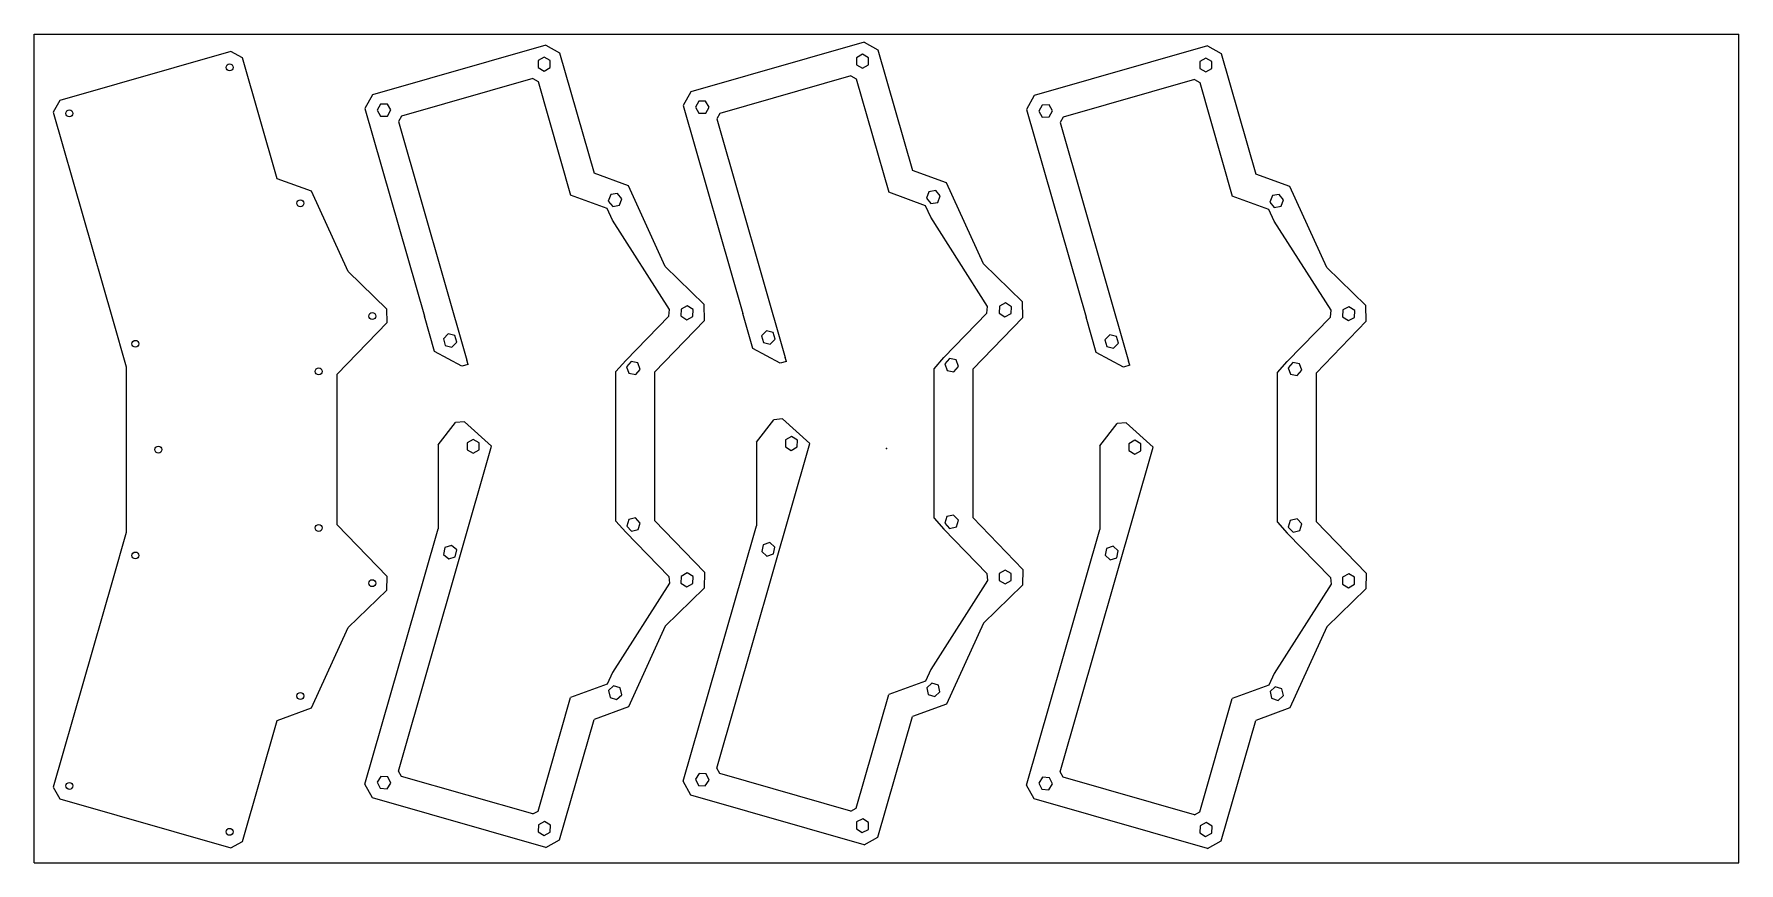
# Model space of a CAD drawing. Header units: millimetres. Extents: x -395 to 395, y -192 to 192.
import ezdxf

# ---------------------------------------------------------------- set-up
doc = ezdxf.new("R2010")
doc.units = ezdxf.units.MM
doc.header["$PDSIZE"] = -1

msp = doc.modelspace()

# ---------------------------------------------------------------- linework, layer by layer
at = {"color": 7, "linetype": 'Continuous'}
for p, q in [((-395, -192), (-395, 192)), ((-395, 192), (395, 192)), ((395, -192), (395, 192)), ((-303.85, 184), (-383.08, 161.28)), ((-298.39, 180.98), (-303.85, 184)), ((-157.86, 186.94), (-238.13, 163.92)), ((-157.86, 186.94), (-151.46, 183.39)), ((-151.46, 183.39), (-135.45, 127.54)), ((-10.4, 188.27), (-90.66, 165.25)), ((-11.12, 182.64), (-13.9, 181.03)), ((-8.34, 181.03), (-11.12, 182.64)), ((-10.4, 188.27), (-4, 184.72)), ((-4, 184.72), (12.01, 128.87)), ((148.73, 186.51), (68.47, 163.5)), ((148.73, 186.51), (155.13, 182.96)), ((155.13, 182.96), (171.15, 127.12)), ((-282.34, 125.01), (-298.39, 180.98)), ((-158.58, 181.31), (-161.36, 179.7)), ((-161.36, 179.7), (-161.36, 176.49)), ((-161.36, 176.49), (-158.58, 174.89)), ((-155.8, 179.7), (-158.58, 181.31)), ((-158.58, 174.89), (-155.8, 176.49)), ((-155.8, 176.49), (-155.8, 179.7)), ((-13.9, 181.03), (-13.9, 177.82)), ((-13.9, 177.82), (-11.12, 176.22)), ((-11.12, 176.22), (-8.34, 177.82)), ((-8.34, 177.82), (-8.34, 181.03)), ((148.02, 180.88), (145.24, 179.28)), ((145.24, 179.28), (145.24, 176.07)), ((145.24, 176.07), (148.02, 174.46)), ((150.8, 179.28), (148.02, 180.88)), ((148.02, 174.46), (150.8, 176.07)), ((150.8, 176.07), (150.8, 179.28)), ((-163.93, 171.36), (-224.73, 153.93)), ((-163.93, 171.36), (-161.46, 169.99)), ((-161.46, 169.99), (-146.37, 117.38)), ((-16.47, 172.69), (-77.27, 155.26)), ((-16.47, 172.69), (-13.99, 171.32)), ((-13.99, 171.32), (1.09, 118.71)), ((142.67, 170.94), (81.87, 153.5)), ((142.67, 170.94), (145.14, 169.57)), ((145.14, 169.57), (160.22, 116.96)), ((-383.08, 161.28), (-386.1, 155.82)), ((-238.13, 163.92), (-241.68, 157.52)), ((-234.47, 159.56), (-236.05, 156.76)), ((-231.26, 159.6), (-234.47, 159.56)), ((-229.63, 156.84), (-231.26, 159.6)), ((-90.66, 165.25), (-94.21, 158.85)), ((-94.21, 158.85), (-66.62, 62.6)), ((-87.01, 160.9), (-88.58, 158.1)), ((-88.58, 158.1), (-86.95, 155.34)), ((-83.8, 160.93), (-87.01, 160.9)), ((-82.16, 158.17), (-83.8, 160.93)), ((-83.74, 155.38), (-82.16, 158.17)), ((68.47, 163.5), (64.92, 157.1)), ((72.12, 159.14), (70.55, 156.34)), ((75.33, 159.18), (72.12, 159.14)), ((76.97, 156.42), (75.33, 159.18)), ((-386.1, 155.82), (-358.66, 60.09)), ((-241.68, 157.52), (-214.08, 61.27)), ((-236.05, 156.76), (-234.41, 154)), ((-234.41, 154), (-231.2, 154.04)), ((-231.2, 154.04), (-229.63, 156.84)), ((-224.73, 153.93), (-226.1, 151.45)), ((-226.1, 151.45), (-194.41, 40.9)), ((-86.95, 155.34), (-83.74, 155.38)), ((-77.27, 155.26), (-78.64, 152.78)), ((-78.64, 152.78), (-46.94, 42.23)), ((64.92, 157.1), (92.51, 60.84)), ((70.55, 156.34), (72.19, 153.58)), ((72.19, 153.58), (75.4, 153.62)), ((75.4, 153.62), (76.97, 156.42)), ((81.87, 153.5), (80.49, 151.03)), ((80.49, 151.03), (112.19, 40.48)), ((-119.63, 121.75), (-135.45, 127.54)), ((27.83, 123.08), (12.01, 128.87)), ((186.96, 121.32), (171.15, 127.12)), ((-266.42, 119.18), (-282.34, 125.01)), ((-249.49, 81.96), (-266.42, 119.18)), ((-102.59, 84.26), (-119.63, 121.75)), ((18.02, 112.51), (1.09, 118.71)), ((19.67, 118.96), (18.54, 115.95)), ((22.83, 119.49), (19.67, 118.96)), ((24.88, 117.01), (22.83, 119.49)), ((44.88, 85.59), (27.83, 123.08)), ((204.01, 83.83), (186.96, 121.32)), ((-129.44, 111.17), (-146.37, 117.38)), ((-126.98, 105.78), (-129.44, 111.17)), ((-127.79, 117.63), (-128.92, 114.62)), ((-128.92, 114.62), (-126.88, 112.14)), ((-124.63, 118.15), (-127.79, 117.63)), ((-126.88, 112.14), (-123.71, 112.67)), ((-122.59, 115.68), (-124.63, 118.15)), ((-123.71, 112.67), (-122.59, 115.68)), ((20.48, 107.11), (18.02, 112.51)), ((18.54, 115.95), (20.58, 113.47)), ((20.58, 113.47), (23.75, 114)), ((23.75, 114), (24.88, 117.01)), ((177.16, 110.75), (160.22, 116.96)), ((179.61, 105.36), (177.16, 110.75)), ((178.8, 117.2), (177.68, 114.2)), ((177.68, 114.2), (179.72, 111.72)), ((181.97, 117.73), (178.8, 117.2)), ((179.72, 111.72), (182.88, 112.25)), ((184.01, 115.25), (181.97, 117.73)), ((182.88, 112.25), (184.01, 115.25)), ((-100.59, 64.45), (-126.98, 105.78)), ((46.87, 65.79), (20.48, 107.11)), ((206, 64.03), (179.61, 105.36)), ((-231.54, 64.57), (-249.49, 81.96)), ((-84.42, 66.66), (-102.59, 84.26)), ((63.04, 68), (44.88, 85.59)), ((222.18, 66.24), (204.01, 83.83)), ((-231.44, 58.33), (-231.54, 64.57)), ((-100.91, 61.33), (-100.59, 64.45)), ((-95.15, 64.6), (-95.29, 61.4)), ((-92.3, 66.09), (-95.15, 64.6)), ((-89.59, 64.36), (-92.3, 66.09)), ((-89.73, 61.16), (-89.59, 64.36)), ((-84.3, 59.35), (-84.42, 66.66)), ((46.56, 62.67), (46.87, 65.79)), ((52.31, 65.94), (52.17, 62.73)), ((55.16, 67.42), (52.31, 65.94)), ((57.87, 65.7), (55.16, 67.42)), ((57.73, 62.49), (57.87, 65.7)), ((63.16, 60.68), (63.04, 68)), ((205.69, 60.91), (206, 64.03)), ((211.45, 64.18), (211.31, 60.97)), ((214.29, 65.66), (211.45, 64.18)), ((217, 63.94), (214.29, 65.66)), ((216.86, 60.73), (217, 63.94)), ((222.29, 58.93), (222.18, 66.24)), ((-358.66, 60.09), (-352.28, 37.84)), ((-254.63, 34.38), (-231.44, 58.33)), ((-209.4, 44.93), (-214.08, 61.27)), ((-120.86, 40.75), (-100.91, 61.33)), ((-84.3, 59.35), (-107.5, 35.39)), ((-95.29, 61.4), (-92.58, 59.67)), ((-92.58, 59.67), (-89.73, 61.16)), ((-61.93, 46.26), (-66.62, 62.6)), ((26.6, 42.09), (46.56, 62.67)), ((63.16, 60.68), (39.96, 36.72)), ((52.17, 62.73), (54.88, 61.01)), ((54.88, 61.01), (57.73, 62.49)), ((97.2, 44.5), (92.51, 60.84)), ((185.73, 40.33), (205.69, 60.91)), ((222.29, 58.93), (199.09, 34.97)), ((211.31, 60.97), (214.02, 59.25)), ((214.02, 59.25), (216.86, 60.73)), ((-203.11, 53.13), (-205.34, 50.82)), ((-205.34, 50.82), (-204.46, 47.74)), ((-204.46, 47.74), (-201.35, 46.96)), ((-200, 52.35), (-203.11, 53.13)), ((-201.35, 46.96), (-199.12, 49.27)), ((-199.12, 49.27), (-200, 52.35)), ((-55.65, 54.46), (-57.88, 52.15)), ((-57.88, 52.15), (-57, 49.07)), ((-57, 49.07), (-53.88, 48.29)), ((-52.54, 53.69), (-55.65, 54.46)), ((-53.88, 48.29), (-51.65, 50.6)), ((-51.65, 50.6), (-52.54, 53.69)), ((103.48, 52.71), (101.25, 50.4)), ((101.25, 50.4), (102.14, 47.31)), ((106.6, 51.93), (103.48, 52.71)), ((105.25, 46.54), (107.48, 48.85)), ((107.48, 48.85), (106.6, 51.93)), ((-196.74, 38.15), (-209.4, 44.93)), ((-193.86, 38.98), (-194.41, 40.9)), ((-125.44, 35.65), (-120.86, 40.75)), ((-118.33, 40.31), (-120.43, 37.88)), ((-115.17, 39.7), (-118.33, 40.31)), ((-114.12, 36.67), (-115.17, 39.7)), ((-49.28, 39.49), (-61.93, 46.26)), ((-46.39, 40.31), (-49.28, 39.49)), ((-46.39, 40.31), (-46.94, 42.23)), ((22.02, 36.98), (26.6, 42.09)), ((29.13, 41.64), (27.03, 39.21)), ((32.29, 41.03), (29.13, 41.64)), ((33.34, 38), (32.29, 41.03)), ((109.86, 37.73), (97.2, 44.5)), ((102.14, 47.31), (105.25, 46.54)), ((112.74, 38.56), (112.19, 40.48)), ((181.16, 35.23), (185.73, 40.33)), ((188.27, 39.88), (186.17, 37.45)), ((191.42, 39.28), (188.27, 39.88)), ((-352.28, 37.84), (-352.28, -38.9)), ((-254.63, -35.43), (-254.63, 34.38)), ((-193.86, 38.98), (-196.74, 38.15)), ((-125.44, -33.64), (-125.44, 35.65)), ((-120.43, 37.88), (-119.37, 34.84)), ((-119.37, 34.84), (-116.22, 34.24)), ((-116.22, 34.24), (-114.12, 36.67)), ((-107.5, 35.39), (-107.5, -33.37)), ((22.02, -32.3), (22.02, 36.98)), ((27.03, 39.21), (28.09, 36.18)), ((28.09, 36.18), (31.24, 35.57)), ((31.24, 35.57), (33.34, 38)), ((39.96, 36.72), (39.96, -32.04)), ((112.74, 38.56), (109.86, 37.73)), ((181.16, -34.06), (181.16, 35.23)), ((186.17, 37.45), (187.22, 34.42)), ((187.22, 34.42), (190.37, 33.82)), ((190.37, 33.82), (192.47, 36.25)), ((192.47, 36.25), (191.42, 39.28)), ((199.09, 34.97), (199.09, -33.79)), ((-207.75, 1.63), (-199.65, 11.99)), ((-195.61, 12.38), (-199.65, 11.99)), ((-182.97, 1.01), (-195.61, 12.38)), ((-60.29, 2.96), (-52.18, 13.32)), ((-48.15, 13.71), (-52.18, 13.32)), ((-35.51, 2.34), (-48.15, 13.71)), ((98.84, 1.21), (106.95, 11.57)), ((110.99, 11.96), (106.95, 11.57)), ((123.62, 0.59), (110.99, 11.96)), ((-226.1, -149.44), (-182.97, 1.01)), ((-207.75, 1.63), (-207.75, -37.18)), ((-194.32, 2.63), (-194.34, -0.58)), ((-191.53, 4.22), (-194.32, 2.63)), ((-188.76, 2.6), (-191.53, 4.22)), ((-188.78, -0.61), (-188.76, 2.6)), ((-78.64, -148.1), (-35.51, 2.34)), ((-60.29, 2.96), (-60.29, -35.85)), ((-46.86, 3.96), (-46.88, 0.75)), ((-46.88, 0.75), (-44.1, -0.87)), ((-44.07, 5.55), (-46.86, 3.96)), ((-44.1, -0.87), (-41.32, 0.72)), ((-41.3, 3.93), (-44.07, 5.55)), ((-41.32, 0.72), (-41.3, 3.93)), ((80.49, -149.86), (123.62, 0.59)), ((98.84, 1.21), (98.84, -37.6)), ((112.27, 2.21), (112.26, -1)), ((115.06, 3.8), (112.27, 2.21)), ((117.83, 2.18), (115.06, 3.8)), ((117.82, -1.03), (117.83, 2.18)), ((-194.34, -0.58), (-191.57, -2.2)), ((-191.57, -2.2), (-188.78, -0.61)), ((112.26, -1), (115.03, -2.62)), ((115.03, -2.62), (117.82, -1.03)), ((27.99, -31.58), (27.06, -34.66)), ((31.11, -30.85), (27.99, -31.58)), ((33.31, -33.19), (31.11, -30.85)), ((-352.28, -38.9), (-358.66, -61.14)), ((-231.44, -59.38), (-254.63, -35.43)), ((-214.08, -59.25), (-207.75, -37.18)), ((-125.44, -33.64), (-120.86, -38.74)), ((-120.86, -38.74), (-100.91, -59.32)), ((-119.47, -32.92), (-120.4, -35.99)), ((-120.4, -35.99), (-118.2, -38.33)), ((-116.35, -32.18), (-119.47, -32.92)), ((-118.2, -38.33), (-115.08, -37.6)), ((-114.15, -34.52), (-116.35, -32.18)), ((-115.08, -37.6), (-114.15, -34.52)), ((-84.3, -57.33), (-107.5, -33.37)), ((-66.62, -57.92), (-60.29, -35.85)), ((22.02, -32.3), (26.6, -37.4)), ((26.6, -37.4), (46.56, -57.98)), ((27.06, -34.66), (29.26, -37)), ((29.26, -37), (32.39, -36.26)), ((32.39, -36.26), (33.31, -33.19)), ((63.16, -56), (39.96, -32.04)), ((92.51, -59.67), (98.84, -37.6)), ((181.16, -34.06), (185.73, -39.16)), ((185.73, -39.16), (205.69, -59.74)), ((187.12, -33.34), (186.2, -36.41)), ((186.2, -36.41), (188.39, -38.75)), ((190.25, -32.61), (187.12, -33.34)), ((188.39, -38.75), (191.52, -38.02)), ((192.45, -34.94), (190.25, -32.61)), ((191.52, -38.02), (192.45, -34.94)), ((222.29, -57.75), (199.09, -33.79)), ((-204.63, -45.89), (-205.28, -49.04)), ((-201.58, -44.89), (-204.63, -45.89)), ((-199.18, -47.02), (-201.58, -44.89)), ((-199.83, -50.16), (-199.18, -47.02)), ((-57.17, -44.56), (-57.82, -47.7)), ((-54.12, -43.55), (-57.17, -44.56)), ((-51.72, -45.69), (-54.12, -43.55)), ((-52.37, -48.83), (-51.72, -45.69)), ((101.97, -46.32), (101.32, -49.46)), ((105.02, -45.31), (101.97, -46.32)), ((107.41, -47.44), (105.02, -45.31)), ((-205.28, -49.04), (-202.88, -51.17)), ((-202.88, -51.17), (-199.83, -50.16)), ((-57.82, -47.7), (-55.42, -49.84)), ((-55.42, -49.84), (-52.37, -48.83)), ((101.32, -49.46), (103.71, -51.59)), ((103.71, -51.59), (106.76, -50.59)), ((106.76, -50.59), (107.41, -47.44)), ((-358.66, -61.14), (-386.1, -156.88)), ((-241.68, -155.5), (-214.08, -59.25)), ((-231.54, -65.62), (-231.44, -59.38)), ((-100.59, -62.44), (-126.98, -103.76)), ((-100.91, -59.32), (-100.59, -62.44)), ((-95.21, -59.25), (-95.23, -62.46)), ((-95.23, -62.46), (-92.45, -64.07)), ((-92.43, -57.65), (-95.21, -59.25)), ((-94.21, -154.17), (-66.62, -57.92)), ((-92.45, -64.07), (-89.67, -62.48)), ((-89.65, -59.27), (-92.43, -57.65)), ((-89.67, -62.48), (-89.65, -59.27)), ((-84.3, -57.33), (-84.42, -64.65)), ((46.87, -61.1), (20.48, -102.43)), ((46.56, -57.98), (46.87, -61.1)), ((52.25, -57.91), (52.23, -61.12)), ((52.23, -61.12), (55.01, -62.74)), ((55.03, -56.32), (52.25, -57.91)), ((55.01, -62.74), (57.79, -61.15)), ((57.81, -57.94), (55.03, -56.32)), ((57.79, -61.15), (57.81, -57.94)), ((63.16, -56), (63.04, -63.32)), ((64.92, -155.92), (92.51, -59.67)), ((206, -62.86), (179.61, -104.18)), ((205.69, -59.74), (206, -62.86)), ((211.38, -59.67), (211.37, -62.88)), ((211.37, -62.88), (214.14, -64.5)), ((214.17, -58.08), (211.38, -59.67)), ((214.14, -64.5), (216.93, -62.9)), ((216.94, -59.69), (214.17, -58.08)), ((216.93, -62.9), (216.94, -59.69)), ((222.29, -57.75), (222.18, -65.07)), ((-249.49, -83.01), (-231.54, -65.62)), ((-84.42, -64.65), (-102.59, -82.24)), ((63.04, -63.32), (44.88, -80.91)), ((222.18, -65.07), (204.01, -82.66)), ((-266.42, -120.23), (-249.49, -83.01)), ((-102.59, -82.24), (-119.63, -119.73)), ((44.88, -80.91), (27.83, -118.4)), ((204.01, -82.66), (186.96, -120.15)), ((20.48, -102.43), (18.02, -107.82)), ((-129.44, -109.16), (-146.37, -115.36)), ((-126.98, -103.76), (-129.44, -109.16)), ((-126.45, -110), (-128.82, -112.17)), ((-123.39, -110.96), (-126.45, -110)), ((18.02, -107.82), (1.09, -114.03)), ((21.01, -108.67), (18.65, -110.84)), ((24.07, -109.63), (21.01, -108.67)), ((24.77, -112.76), (24.07, -109.63)), ((177.16, -109.58), (160.22, -115.78)), ((179.61, -104.18), (177.16, -109.58)), ((180.14, -110.42), (177.78, -112.59)), ((183.21, -111.38), (180.14, -110.42)), ((-161.46, -167.97), (-146.37, -115.36)), ((-128.82, -112.17), (-128.12, -115.3)), ((-128.12, -115.3), (-125.05, -116.26)), ((-125.05, -116.26), (-122.69, -114.09)), ((-122.69, -114.09), (-123.39, -110.96)), ((-13.99, -166.64), (1.09, -114.03)), ((27.83, -118.4), (12.01, -124.19)), ((18.65, -110.84), (19.35, -113.97)), ((19.35, -113.97), (22.41, -114.93)), ((22.41, -114.93), (24.77, -112.76)), ((145.14, -168.39), (160.22, -115.78)), ((177.78, -112.59), (178.48, -115.73)), ((178.48, -115.73), (181.54, -116.69)), ((181.54, -116.69), (183.91, -114.51)), ((183.91, -114.51), (183.21, -111.38)), ((-298.39, -182.03), (-282.34, -126.07)), ((-282.34, -126.07), (-266.42, -120.23)), ((-151.46, -181.37), (-135.45, -125.52)), ((-119.63, -119.73), (-135.45, -125.52)), ((-4, -180.04), (12.01, -124.19)), ((155.13, -181.79), (171.15, -125.95)), ((186.96, -120.15), (171.15, -125.95)), ((-224.73, -151.91), (-226.1, -149.44)), ((-77.27, -150.58), (-78.64, -148.1)), ((81.87, -152.33), (80.49, -149.86)), ((-386.1, -156.88), (-383.08, -162.34)), ((-238.13, -161.9), (-241.68, -155.5)), ((-234.25, -151.91), (-236.04, -154.57)), ((-236.04, -154.57), (-234.62, -157.45)), ((-234.62, -157.45), (-231.42, -157.67)), ((-231.05, -152.12), (-234.25, -151.91)), ((-231.42, -157.67), (-229.63, -155)), ((-229.63, -155), (-231.05, -152.12)), ((-163.93, -169.34), (-224.73, -151.91)), ((-90.66, -160.57), (-94.21, -154.17)), ((-86.79, -150.57), (-88.58, -153.24)), ((-88.58, -153.24), (-87.16, -156.12)), ((-87.16, -156.12), (-83.96, -156.33)), ((-83.59, -150.79), (-86.79, -150.57)), ((-83.96, -156.33), (-82.17, -153.67)), ((-82.17, -153.67), (-83.59, -150.79)), ((-16.47, -168.01), (-77.27, -150.58)), ((68.47, -162.33), (64.92, -155.92)), ((72.34, -152.33), (70.56, -155)), ((70.56, -155), (71.97, -157.88)), ((71.97, -157.88), (75.18, -158.09)), ((75.54, -152.54), (72.34, -152.33)), ((75.18, -158.09), (76.96, -155.42)), ((76.96, -155.42), (75.54, -152.54)), ((142.67, -169.77), (81.87, -152.33)), ((-383.08, -162.34), (-303.85, -185.06)), ((-157.86, -184.92), (-238.13, -161.9)), ((-10.4, -183.59), (-90.66, -160.57)), ((148.73, -185.34), (68.47, -162.33)), ((-163.93, -169.34), (-161.46, -167.97)), ((-158.46, -172.87), (-161.3, -174.37)), ((-155.74, -174.58), (-158.46, -172.87)), ((-16.47, -168.01), (-13.99, -166.64)), ((-13.84, -173.04), (-13.96, -176.25)), ((-11, -171.54), (-13.84, -173.04)), ((-8.28, -173.25), (-11, -171.54)), ((-8.4, -176.45), (-8.28, -173.25)), ((142.67, -169.77), (145.14, -168.39)), ((148.13, -173.29), (145.3, -174.79)), ((150.85, -175), (148.13, -173.29)), ((-161.3, -174.37), (-161.42, -177.58)), ((-161.42, -177.58), (-158.7, -179.29)), ((-158.7, -179.29), (-155.86, -177.79)), ((-157.86, -184.92), (-151.46, -181.37)), ((-155.86, -177.79), (-155.74, -174.58)), ((-13.96, -176.25), (-11.24, -177.95)), ((-11.24, -177.95), (-8.4, -176.45)), ((-10.4, -183.59), (-4, -180.04)), ((145.3, -174.79), (145.18, -178)), ((145.18, -178), (147.9, -179.71)), ((147.9, -179.71), (150.73, -178.21)), ((150.73, -178.21), (150.85, -175)), ((-303.85, -185.06), (-298.39, -182.03)), ((148.73, -185.34), (155.13, -181.79)), ((-395, -192), (395, -192))]:
    msp.add_line(p, q, dxfattribs=at)
for centre in [(-304.41, 176.56), (-378.66, 155.27), (-271.58, 113.61), (-238.27, 61.35), (-348.06, 48.51), (-263.1, 35.74), (-337.38, -0.53), (-263.1, -36.79), (-348.06, -49.56), (-238.27, -62.4), (-271.58, -114.67), (-378.66, -156.32), (-304.41, -177.61)]:
    msp.add_circle(centre, 1.6, dxfattribs=at)
msp.add_point((0, 0), dxfattribs=at)

doc.saveas('drawing.dxf')
